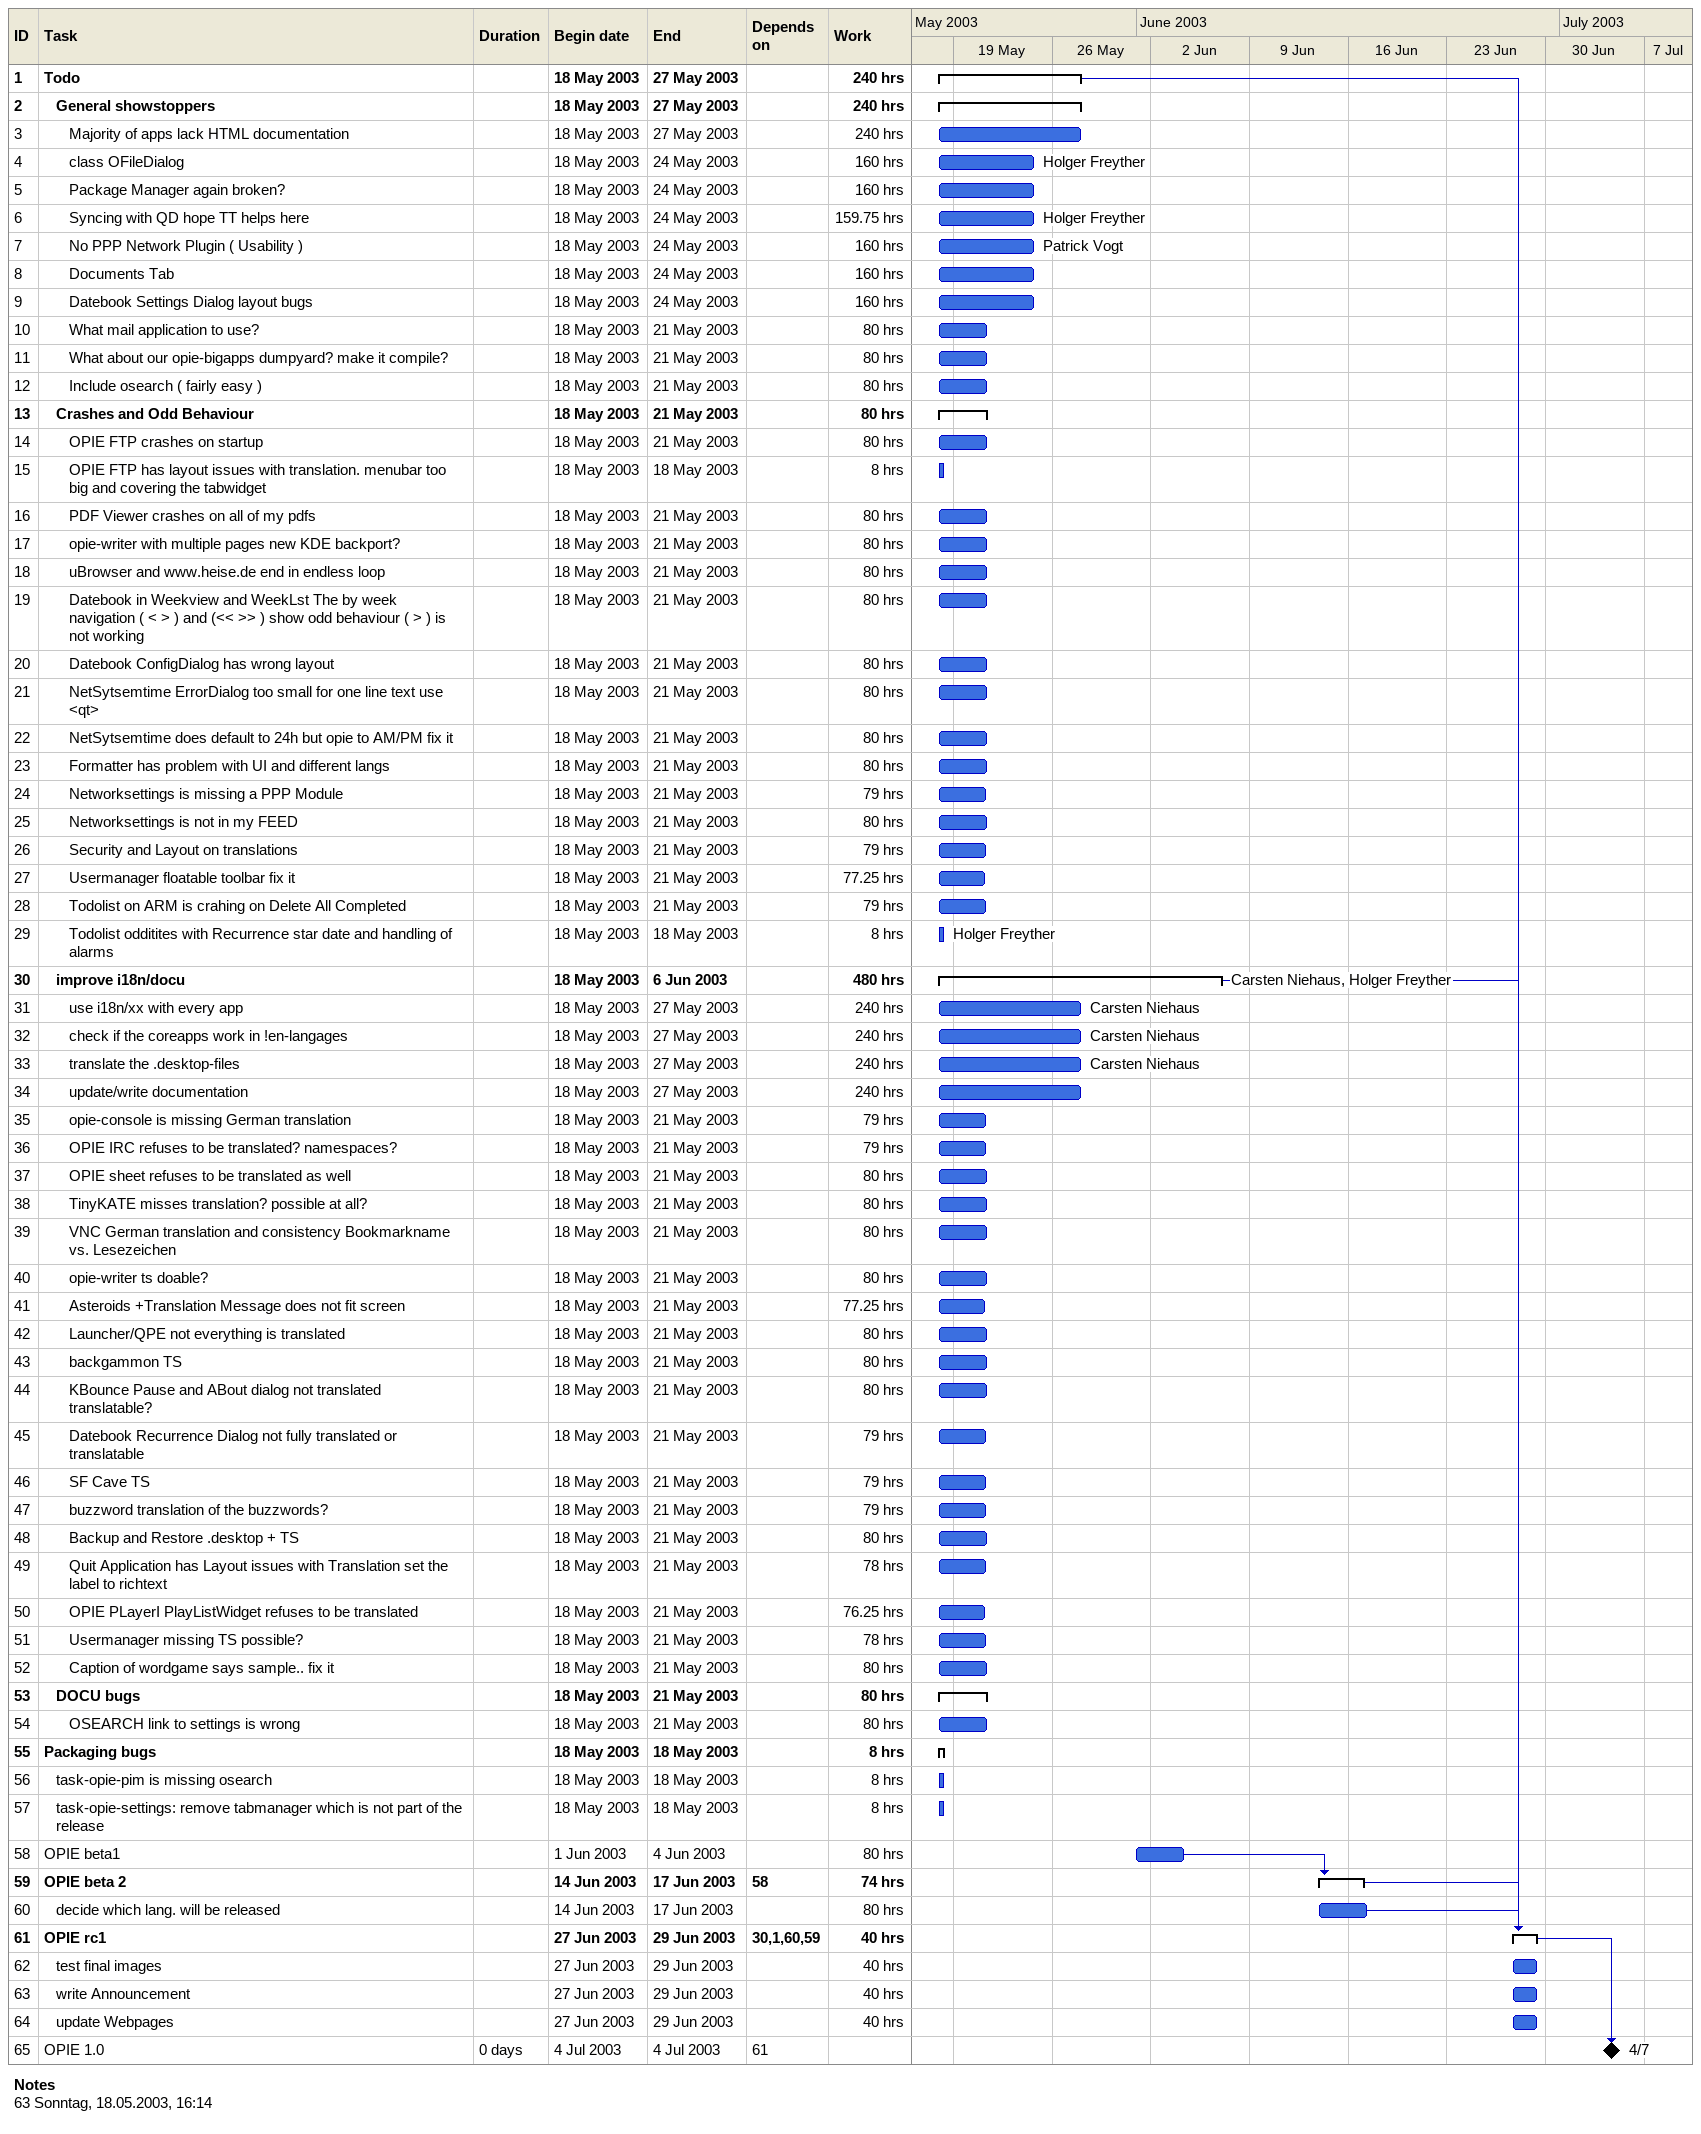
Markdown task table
| ID | Level | Task | Duration | Start | Finish | Predecessors | Resources | Work (h) |
|---|---|---|---|---|---|---|---|---|
| 1 | 1 | **Todo** |  | 2003-05-18 | 2003-05-27 |  |  | 240 |
| 2 | 2 | **General showstoppers** |  | 2003-05-18 | 2003-05-27 |  |  | 240 |
| 3 | 3 | Majority of apps lack HTML documentation |  | 2003-05-18 | 2003-05-27 |  |  | 240 |
| 4 | 3 | class OFileDialog |  | 2003-05-18 | 2003-05-24 |  | Holger Freyther | 160 |
| 5 | 3 | Package Manager again broken? |  | 2003-05-18 | 2003-05-24 |  |  | 160 |
| 6 | 3 | Syncing with QD hope TT helps here |  | 2003-05-18 | 2003-05-24 |  | Holger Freyther | 159.75 |
| 7 | 3 | No PPP Network Plugin ( Usability ) |  | 2003-05-18 | 2003-05-24 |  | Patrick Vogt | 160 |
| 8 | 3 | Documents Tab |  | 2003-05-18 | 2003-05-24 |  |  | 160 |
| 9 | 3 | Datebook Settings Dialog layout bugs |  | 2003-05-18 | 2003-05-24 |  |  | 160 |
| 10 | 3 | What mail application to use? |  | 2003-05-18 | 2003-05-21 |  |  | 80 |
| 11 | 3 | What about our opie-bigapps dumpyard? make it compile? |  | 2003-05-18 | 2003-05-21 |  |  | 80 |
| 12 | 3 | Include osearch ( fairly easy ) |  | 2003-05-18 | 2003-05-21 |  |  | 80 |
| 13 | 2 | **Crashes and Odd Behaviour** |  | 2003-05-18 | 2003-05-21 |  |  | 80 |
| 14 | 3 | OPIE FTP crashes on startup |  | 2003-05-18 | 2003-05-21 |  |  | 80 |
| 15 | 3 | OPIE FTP has layout issues with translation. menubar too big and covering the tabwidget |  | 2003-05-18 | 2003-05-18 |  |  | 8 |
| 16 | 3 | PDF Viewer crashes on all of my pdfs |  | 2003-05-18 | 2003-05-21 |  |  | 80 |
| 17 | 3 | opie-writer with multiple pages new KDE backport? |  | 2003-05-18 | 2003-05-21 |  |  | 80 |
| 18 | 3 | uBrowser and www.heise.de end in endless loop |  | 2003-05-18 | 2003-05-21 |  |  | 80 |
| 19 | 3 | Datebook in Weekview and WeekLst The by week navigation ( < > ) and (<< >> ) show odd behaviour ( > ) is not working |  | 2003-05-18 | 2003-05-21 |  |  | 80 |
| 20 | 3 | Datebook ConfigDialog has wrong layout |  | 2003-05-18 | 2003-05-21 |  |  | 80 |
| 21 | 3 | NetSytsemtime ErrorDialog too small for one line text use <qt> |  | 2003-05-18 | 2003-05-21 |  |  | 80 |
| 22 | 3 | NetSytsemtime does default to 24h but opie to AM/PM fix it |  | 2003-05-18 | 2003-05-21 |  |  | 80 |
| 23 | 3 | Formatter has problem with UI and different langs |  | 2003-05-18 | 2003-05-21 |  |  | 80 |
| 24 | 3 | Networksettings is missing a PPP Module |  | 2003-05-18 | 2003-05-21 |  |  | 79 |
| 25 | 3 | Networksettings is not in my FEED |  | 2003-05-18 | 2003-05-21 |  |  | 80 |
| 26 | 3 | Security and Layout on translations |  | 2003-05-18 | 2003-05-21 |  |  | 79 |
| 27 | 3 | Usermanager floatable toolbar fix it |  | 2003-05-18 | 2003-05-21 |  |  | 77.25 |
| 28 | 3 | Todolist on ARM is crahing on Delete All Completed |  | 2003-05-18 | 2003-05-21 |  |  | 79 |
| 29 | 3 | Todolist odditites with Recurrence star date and handling of alarms |  | 2003-05-18 | 2003-05-18 |  | Holger Freyther | 8 |
| 30 | 2 | **improve i18n/docu** |  | 2003-05-18 | 2003-06-06 |  | Carsten Niehaus, Holger Freyther | 480 |
| 31 | 3 | use i18n/xx with every app |  | 2003-05-18 | 2003-05-27 |  | Carsten Niehaus | 240 |
| 32 | 3 | check if the coreapps work in !en-langages |  | 2003-05-18 | 2003-05-27 |  | Carsten Niehaus | 240 |
| 33 | 3 | translate the .desktop-files |  | 2003-05-18 | 2003-05-27 |  | Carsten Niehaus | 240 |
| 34 | 3 | update/write documentation |  | 2003-05-18 | 2003-05-27 |  |  | 240 |
| 35 | 3 | opie-console is missing German translation |  | 2003-05-18 | 2003-05-21 |  |  | 79 |
| 36 | 3 | OPIE IRC refuses to be translated? namespaces? |  | 2003-05-18 | 2003-05-21 |  |  | 79 |
| 37 | 3 | OPIE sheet refuses to be translated as well |  | 2003-05-18 | 2003-05-21 |  |  | 80 |
| 38 | 3 | TinyKATE misses translation? possible at all? |  | 2003-05-18 | 2003-05-21 |  |  | 80 |
| 39 | 3 | VNC German translation and consistency Bookmarkname vs. Lesezeichen |  | 2003-05-18 | 2003-05-21 |  |  | 80 |
| 40 | 3 | opie-writer ts doable? |  | 2003-05-18 | 2003-05-21 |  |  | 80 |
| 41 | 3 | Asteroids +Translation Message does not fit screen |  | 2003-05-18 | 2003-05-21 |  |  | 77.25 |
| 42 | 3 | Launcher/QPE not everything is translated |  | 2003-05-18 | 2003-05-21 |  |  | 80 |
| 43 | 3 | backgammon TS |  | 2003-05-18 | 2003-05-21 |  |  | 80 |
| 44 | 3 | KBounce Pause and ABout dialog not translated translatable? |  | 2003-05-18 | 2003-05-21 |  |  | 80 |
| 45 | 3 | Datebook Recurrence Dialog not fully translated or translatable |  | 2003-05-18 | 2003-05-21 |  |  | 79 |
| 46 | 3 | SF Cave TS |  | 2003-05-18 | 2003-05-21 |  |  | 79 |
| 47 | 3 | buzzword translation of the buzzwords? |  | 2003-05-18 | 2003-05-21 |  |  | 79 |
| 48 | 3 | Backup and Restore .desktop + TS |  | 2003-05-18 | 2003-05-21 |  |  | 80 |
| 49 | 3 | Quit Application has Layout issues with Translation set the label to richtext |  | 2003-05-18 | 2003-05-21 |  |  | 78 |
| 50 | 3 | OPIE PLayerI PlayListWidget refuses to be translated |  | 2003-05-18 | 2003-05-21 |  |  | 76.25 |
| 51 | 3 | Usermanager missing TS possible? |  | 2003-05-18 | 2003-05-21 |  |  | 78 |
| 52 | 3 | Caption of wordgame says sample.. fix it |  | 2003-05-18 | 2003-05-21 |  |  | 80 |
| 53 | 2 | **DOCU bugs** |  | 2003-05-18 | 2003-05-21 |  |  | 80 |
| 54 | 3 | OSEARCH link to settings is wrong |  | 2003-05-18 | 2003-05-21 |  |  | 80 |
| 55 | 1 | **Packaging bugs** |  | 2003-05-18 | 2003-05-18 |  |  | 8 |
| 56 | 2 | task-opie-pim is missing osearch |  | 2003-05-18 | 2003-05-18 |  |  | 8 |
| 57 | 2 | task-opie-settings: remove tabmanager which is not part of the release |  | 2003-05-18 | 2003-05-18 |  |  | 8 |
| 58 | 1 | OPIE beta1 |  | 2003-06-01 | 2003-06-04 |  |  | 80 |
| 59 | 1 | **OPIE beta 2** |  | 2003-06-14 | 2003-06-17 | 58 |  | 74 |
| 60 | 2 | decide which lang. will be released |  | 2003-06-14 | 2003-06-17 |  |  | 80 |
| 61 | 1 | **OPIE rc1** |  | 2003-06-27 | 2003-06-29 | 30, 1, 60, 59 |  | 40 |
| 62 | 2 | test final images |  | 2003-06-27 | 2003-06-29 |  |  | 40 |
| 63 | 2 | write Announcement |  | 2003-06-27 | 2003-06-29 |  |  | 40 |
| 64 | 2 | update Webpages |  | 2003-06-27 | 2003-06-29 |  |  | 40 |
| 65 | 1 | OPIE 1.0 | 0d | 2003-07-04 | 2003-07-04 | 61 |  |  |

Notes
- 63: Sonntag, 18.05.2003, 16:14
